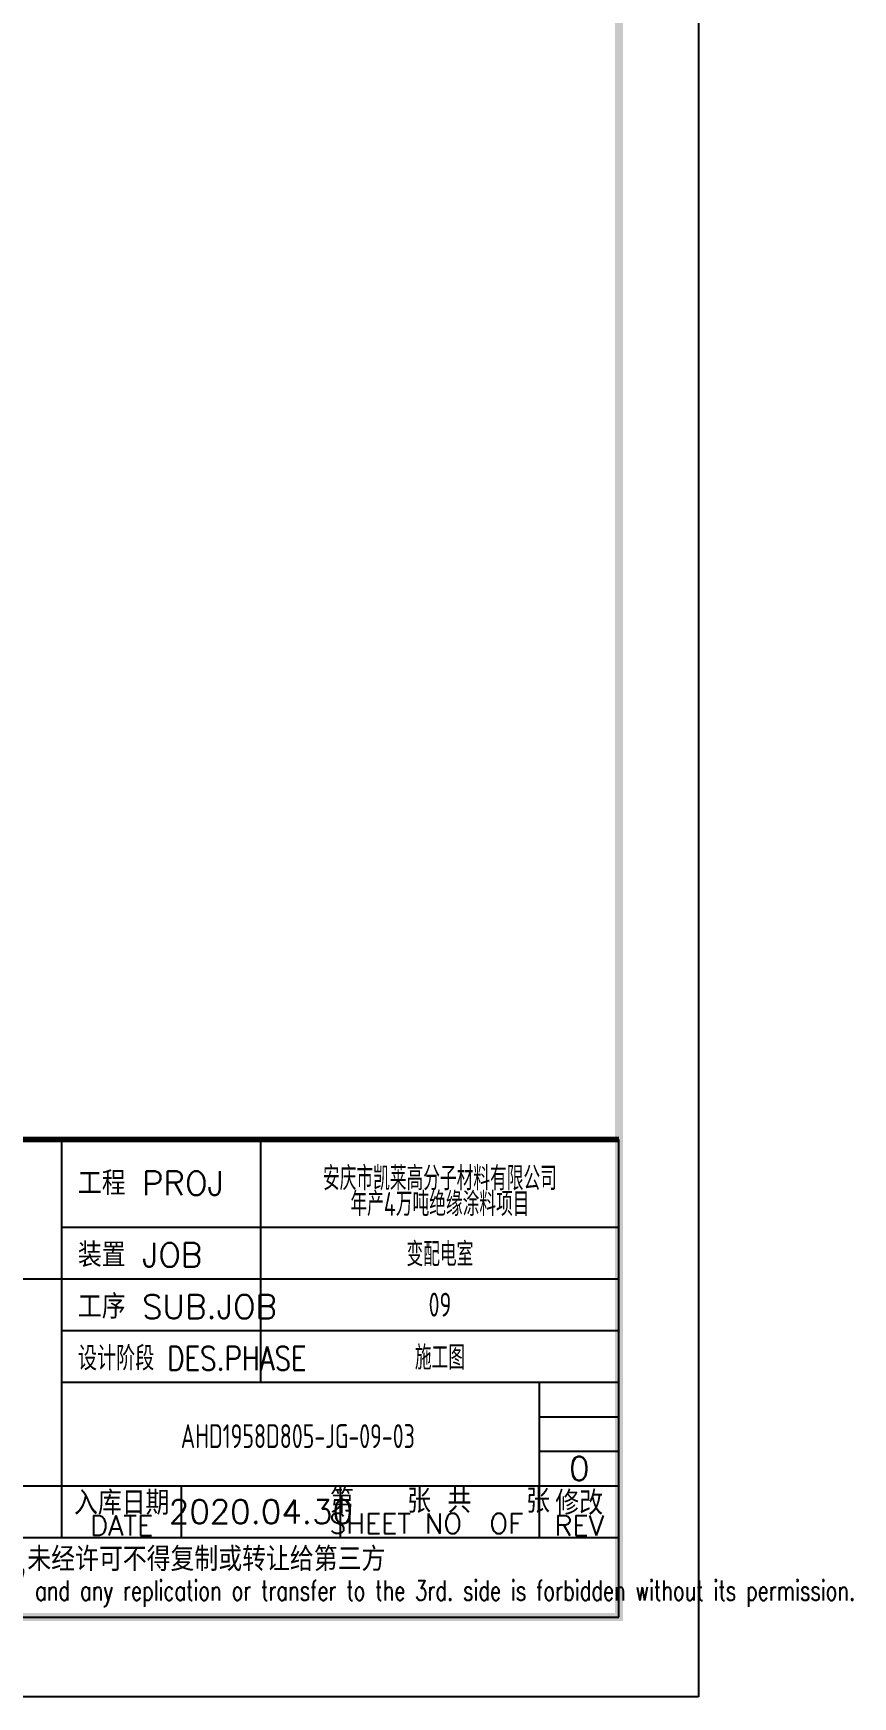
# Model space of a CAD drawing. Extents: x -14715 to 4269, y -24538 to -12228.
# Drawn here: x -11668.1 to -11565.1, y -24537.6 to -24328.6 of the extents above; entities that cross this region are included whole.
import ezdxf
from ezdxf.enums import TextEntityAlignment as Align

# ---------------------------------------------------------------- set-up
doc = ezdxf.new("R2010")
doc.units = 0
doc.header["$LTSCALE"] = 2000
doc.header["$MEASUREMENT"] = 0
doc.layers.get('0').update_dxf_attribs({"linetype": 'CONTINUOUS'})
doc.layers.add('AXIS', color=75, linetype='CONTINUOUS')
doc.styles.add('ECEC_TQ', font='txt_l.shx', dxfattribs={"bigfont": 'hztxt_l.shx'})
doc.styles.add('TSSD_Rein', font='Tssdeng.shx', dxfattribs={"width": 0.7, "bigfont": 'hztxt.shx'})

msp = doc.modelspace()

# ---------------------------------------------------------------- linework, layer by layer
at = {"color": 0}
msp.add_line((-11584.5, -23943.563), (-11584.5, -24537.563), dxfattribs=at)
for p, q in [((-11664.5, -24517.563), (-11664.5, -24467.563)), ((-11639.5, -24498.063), (-11639.5, -24467.563)), ((-11594.5, -24527.563), (-11594.5, -24467.563)), ((-11664.5, -24478.563), (-11594.5, -24478.563)), ((-11774.5, -24485.063), (-11664.5, -24485.063)), ((-11664.5, -24485.063), (-11594.5, -24485.063)), ((-11664.5, -24491.563), (-11594.5, -24491.563)), ((-11664.5, -24498.063), (-11594.5, -24498.063)), ((-11604.5, -24517.563), (-11604.5, -24498.063)), ((-11604.5, -24502.396), (-11594.5, -24502.396)), ((-11604.5, -24506.729), (-11594.5, -24506.729)), ((-11719.5, -24511.063), (-11594.5, -24511.063)), ((-11649.5, -24517.563), (-11649.5, -24511.063)), ((-11629.5, -24517.563), (-11629.5, -24511.063)), ((-11774.5, -24517.563), (-11594.5, -24517.563)), ((-11774.5, -24527.563), (-11594.5, -24527.563)), ((-11584.5, -24537.563), (-12635.75, -24537.563))]:
    msp.add_line(p, q)
at = {"color": 0, "const_width": 1}
msp.add_lwpolyline([(-11594.5, -24527.563), (-12610.75, -24527.563), (-12610.75, -23953.563), (-11594.5, -23953.563)], close=True, dxfattribs=at)
at = {"const_width": 0.7}
msp.add_lwpolyline([(-11594.5, -24467.563), (-11774.5, -24467.563)], dxfattribs=at)

# ---------------------------------------------------------------- texts
at = {"style": 'ECEC_TQ'}
for s, p in [('工程 PROJ', (-11662.5, -24474.563)), ('装置 JOB', (-11662.5, -24483.563)), ('工序 SUB.JOB', (-11662.5, -24490.063))]:
    msp.add_text(s, height=3, dxfattribs=at).set_placement(p)
at = {"style": 'ECEC_TQ', "width": 0.8}
msp.add_text('设计阶段 DES.PHASE', height=3, dxfattribs=at).set_placement((-11662.5, -24496.563))
at = {"style": 'ECEC_TQ'}
for s, height, p in [('第   张 共   张', 3, (-11617, -24512.813)), ('入库日期', 3, (-11657, -24513.063)), ('修改', 3, (-11599.5, -24513.063)), ('DATE', 2.5, (-11657, -24516.063)), ('SHEET NO  OF  ', 2.5, (-11617, -24515.813)), ('REV', 2.5, (-11599.5, -24516.063)), ('本文件专有权属安徽华东化工医药工程有限责任公司所有,未经许可不得复制或转让给第三方', 3, (-11684.5, -24520.563))]:
    msp.add_text(s, height=height, dxfattribs=at).set_placement(p, align=Align.MIDDLE)
at = {"style": 'ECEC_TQ', "width": 0.72}
msp.add_text('The proprietary right of this document belongs to Anhui Huadong Chemical And Medical Engineering  Co.,Ltd.  and any replication or transfer to the 3rd. side is forbidden without its permission. ', height=2.5, dxfattribs=at).set_placement((-11684.5, -24524.563), align=Align.MIDDLE)
at = {"style": 'ECEC_TQ'}
for tag, text, p in [('0', '0', (-11599.5, -24508.896)), ('2020.04.30', ' ', (-11639.5, -24514.313))]:
    msp.add_attdef(tag, text=text, height=3, dxfattribs=at).set_placement(p, align=Align.MIDDLE)
at = {"layer": 'AXIS', "style": 'TSSD_Rein', "width": 0.7}
for s, p in [('安庆市凯莱高分子材料有限公司', (-11617, -24472.287)), ('年产4万吨绝缘涂料项目', (-11617, -24475.517)), ('变配电室', (-11617, -24481.813)), ('09', (-11617, -24488.313)), ('施工图', (-11617, -24494.813)), ('AHD1958D805-JG-09-03', (-11634.86, -24504.826))]:
    msp.add_text(s, height=3, dxfattribs=at).set_placement(p, align=Align.MIDDLE)

doc.saveas('drawing.dxf')
